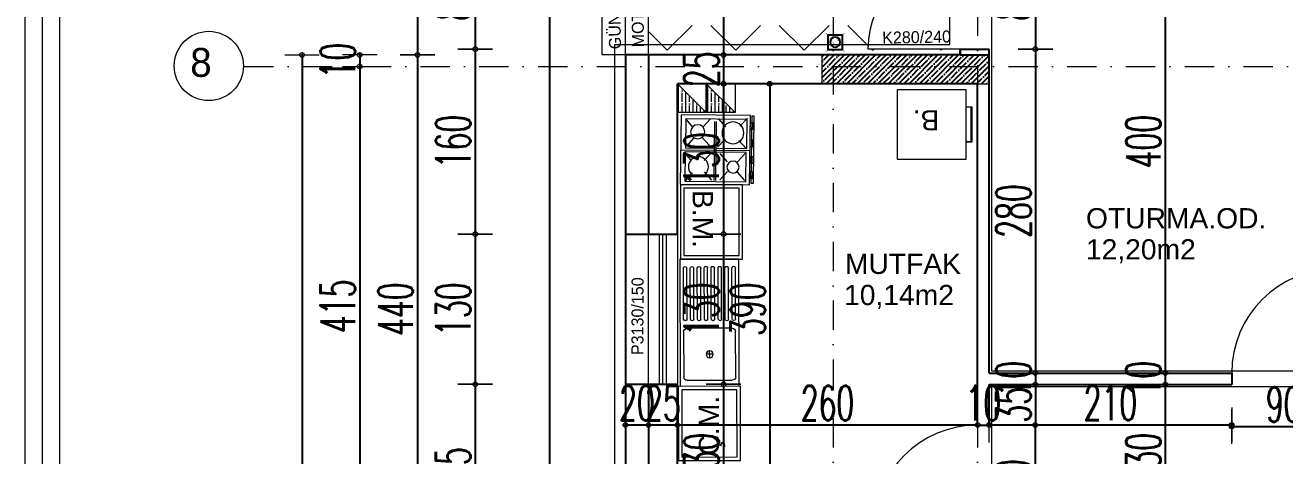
# Model space of a CAD drawing. Header units: millimetres. Extents: x -16104 to 67872, y -88009 to 12107.
# Drawn here: x 21110 to 22201, y 11078 to 11451 of the extents above; entities that cross this region are included whole.
import ezdxf

# ---------------------------------------------------------------- set-up
doc = ezdxf.new("R2010")
doc.units = ezdxf.units.MM
doc.linetypes.add('ACAD_ISO07W100', pattern=[3, 0, -3])
doc.linetypes.add('DASHDOTX2', pattern=[50.8, 25.4, -12.7, 0, -12.7])
doc.layers.get('0').update_dxf_attribs({"color": 241})
for name, color, linetype, lineweight in [('AKS', 1, 'ACAD_ISO07W100', 5), ('akslar', 144, 'Continuous', 20), ('baca', 46, 'Continuous', 5), ('balkon', 6, 'Continuous', 5), ('c05', 32, 'Continuous', 13), ('duvar', 123, 'Continuous', 25), ('emsal&kolon', 1, 'Continuous', 5), ('kapı', 3, 'Continuous', 5), ('OLCU', 54, 'Continuous', 13), ('pencere', 5, 'Continuous', 5), ('POZ', 36, 'Continuous', 18), ('SıVA', 40, 'Continuous', 9), ('tefriş', 30, 'Continuous', 5), ('ÖLÇÜ', 252, 'Continuous', 20)]:
    doc.layers.add(name, color=color, linetype=linetype, lineweight=lineweight)
doc.styles.add('DIM', font='Txttw.shx', dxfattribs={"width": 0.6})
doc.styles.add('M2', font='stylu.ttf', dxfattribs={"height": 10})
doc.dimstyles.new('50', dxfattribs={"dimscale": 0, "dimtxt": 30, "dimasz": 1, "dimexe": 0, "dimexo": 2, "dimgap": 4, "dimtad": 1, "dimdec": 0, "dimzin": 0, "dimdsep": 46, "dimtxsty": 'DIM', "dimblk1": 'DOT', "dimblk2": 'DOT', "dimsah": 1, "dimcen": 1.5, "dimdle": 3, "dimse1": 1, "dimse2": 1, "dimclrd": 256, "dimclre": 9, "dimclrt": 256, "dimadec": 0, "dimazin": 0, "dimtfac": 0.24, "dimtdec": 0, "dimtix": 1, "dimtmove": 2, "dimatfit": 3, "dimldrblk": 'DOT', "dimfxl": 0, "dimtolj": 1, "dimtzin": 15, "dimarcsym": 0})

# ---------------------------------------------------------------- blocks, each defined once
blk = doc.blocks.new('DOT')
for p, q in [((0, 15), (0, -15)), ((-2, 0), (0, 0)), ((2, 0), (0, 0))]:
    blk.add_line(p, q)
blk.add_circle((0, 0), 2)
blk = doc.blocks.new('*D5148')
at = {"layer": 'Defpoints', "color": 0, "transparency": 16777216}
for p in [(21714.8, 11575), (21714.8, 11425), (21714.8, 11425)]:
    blk.add_point(p, dxfattribs=at)
at = {"layer": 'OLCU', "lineweight": -2, "transparency": 16777216}
blk.add_line((21714.8, 11574), (21714.8, 11426), dxfattribs=at)
for p, rotation in [((21714.8, 11575), 90), ((21714.8, 11425), 270)]:
    blk.add_blockref('DOT', p, dxfattribs=dict(at, rotation=rotation))
at = {"layer": 'OLCU', "transparency": 16777216, "insert": (21695.8, 11500), "char_height": 30, "attachment_point": 5, "rotation": 90, "style": 'DIM'}
blk.add_mtext('\\A1;150', dxfattribs=at)
blk = doc.blocks.new('*D5149')
at = {"layer": 'Defpoints', "color": 0, "transparency": 16777216}
for p in [(21714.8, 11425), (21714.8, 11400), (21714.8, 11400)]:
    blk.add_point(p, dxfattribs=at)
at = {"layer": 'OLCU', "lineweight": -2, "transparency": 16777216}
for p, q in [((21714.8, 11426), (21714.8, 11427)), ((21714.8, 11425), (21714.8, 11400)), ((21714.8, 11399), (21714.8, 11398))]:
    blk.add_line(p, q, dxfattribs=at)
for p, rotation in [((21714.8, 11425), 270), ((21714.8, 11400), 90)]:
    blk.add_blockref('DOT', p, dxfattribs=dict(at, rotation=rotation))
at = {"layer": 'OLCU', "transparency": 16777216, "insert": (21695.8, 11412.5), "char_height": 30, "attachment_point": 5, "rotation": 90, "style": 'DIM'}
blk.add_mtext('\\A1;25', dxfattribs=at)
blk = doc.blocks.new('*D5150')
at = {"layer": 'Defpoints', "color": 0, "transparency": 16777216}
for p in [(21674.8, 11400), (21674.8, 11269.9), (21714.8, 11269.9)]:
    blk.add_point(p, dxfattribs=at)
at = {"layer": 'OLCU', "lineweight": -2, "transparency": 16777216}
blk.add_line((21714.8, 11399), (21714.8, 11270.9), dxfattribs=at)
for p, rotation in [((21714.8, 11400), 90), ((21714.8, 11269.9), 270)]:
    blk.add_blockref('DOT', p, dxfattribs=dict(at, rotation=rotation))
at = {"layer": 'OLCU', "transparency": 16777216, "insert": (21695.8, 11335), "char_height": 30, "attachment_point": 5, "rotation": 90, "style": 'DIM'}
blk.add_mtext('\\A1;130', dxfattribs=at)
blk = doc.blocks.new('*D5151')
at = {"layer": 'Defpoints', "color": 0, "transparency": 16777216}
for p in [(21674.8, 11269.9), (21674.8, 11139.9), (21714.8, 11139.9)]:
    blk.add_point(p, dxfattribs=at)
at = {"layer": 'OLCU', "lineweight": -2, "transparency": 16777216}
blk.add_line((21714.8, 11268.9), (21714.8, 11140.9), dxfattribs=at)
for p, rotation in [((21714.8, 11269.9), 90), ((21714.8, 11139.9), 270)]:
    blk.add_blockref('DOT', p, dxfattribs=dict(at, rotation=rotation))
at = {"layer": 'OLCU', "transparency": 16777216, "insert": (21695.8, 11204.9), "char_height": 30, "attachment_point": 5, "rotation": 90, "style": 'DIM'}
blk.add_mtext('\\A1;130', dxfattribs=at)
blk = doc.blocks.new('*D4837')
at = {"layer": 'Defpoints', "color": 0, "transparency": 16777216}
for p in [(21674.8, 11139.9), (21674.8, 11009.7), (21714.8, 11009.7)]:
    blk.add_point(p, dxfattribs=at)
at = {"layer": 'OLCU', "lineweight": -2, "transparency": 16777216}
blk.add_line((21714.8, 11138.9), (21714.8, 11010.7), dxfattribs=at)
for p, rotation in [((21714.8, 11139.9), 90), ((21714.8, 11009.7), 270)]:
    blk.add_blockref('DOT', p, dxfattribs=dict(at, rotation=rotation))
at = {"layer": 'OLCU', "transparency": 16777216, "insert": (21695.8, 11074.8), "char_height": 30, "attachment_point": 5, "rotation": 90, "style": 'DIM'}
blk.add_mtext('\\A1;130', dxfattribs=at)
blk = doc.blocks.new('*D4840')
at = {"layer": 'Defpoints', "color": 0, "transparency": 16777216}
for p in [(21724.8, 11400), (21729.8, 11009.7), (21754.8, 11009.7)]:
    blk.add_point(p, dxfattribs=at)
at = {"layer": 'OLCU', "lineweight": -2, "transparency": 16777216}
blk.add_line((21754.8, 11399), (21754.8, 11010.7), dxfattribs=at)
for p, rotation in [((21754.8, 11400), 90), ((21754.8, 11009.7), 270)]:
    blk.add_blockref('DOT', p, dxfattribs=dict(at, rotation=rotation))
at = {"layer": 'OLCU', "transparency": 16777216, "insert": (21735.8, 11204.9), "char_height": 30, "attachment_point": 5, "rotation": 90, "style": 'DIM'}
blk.add_mtext('\\A1;390', dxfattribs=at)
blk = doc.blocks.new('*D4847')
at = {"layer": 'Defpoints', "color": 0, "transparency": 16777216}
for p in [(21928.1, 11510), (21928.1, 11430), (21984.8, 11430)]:
    blk.add_point(p, dxfattribs=at)
at = {"layer": 'OLCU', "lineweight": -2, "transparency": 16777216}
blk.add_line((21984.8, 11509), (21984.8, 11431), dxfattribs=at)
for p, rotation in [((21984.8, 11510), 90), ((21984.8, 11430), 270)]:
    blk.add_blockref('DOT', p, dxfattribs=dict(at, rotation=rotation))
at = {"layer": 'OLCU', "transparency": 16777216, "insert": (21965.8, 11470), "char_height": 30, "attachment_point": 5, "rotation": 90, "style": 'DIM'}
blk.add_mtext('\\A1;80', dxfattribs=at)
blk = doc.blocks.new('*D5157')
at = {"layer": 'Defpoints', "color": 0, "transparency": 16777216}
for p in [(21944.8, 11430), (21944.8, 11149.7), (21984.8, 11149.7)]:
    blk.add_point(p, dxfattribs=at)
at = {"layer": 'OLCU', "lineweight": -2, "transparency": 16777216}
blk.add_line((21984.8, 11429), (21984.8, 11150.7), dxfattribs=at)
for p, rotation in [((21984.8, 11430), 90), ((21984.8, 11149.7), 270)]:
    blk.add_blockref('DOT', p, dxfattribs=dict(at, rotation=rotation))
at = {"layer": 'OLCU', "transparency": 16777216, "insert": (21965.8, 11289.9), "char_height": 30, "attachment_point": 5, "rotation": 90, "style": 'DIM'}
blk.add_mtext('\\A1;280', dxfattribs=at)
blk = doc.blocks.new('*D4848')
at = {"layer": 'Defpoints', "color": 0, "transparency": 16777216}
for p in [(21984.8, 11149.7), (21984.8, 11139.7), (21984.8, 11139.7)]:
    blk.add_point(p, dxfattribs=at)
at = {"layer": 'OLCU', "lineweight": -2, "transparency": 16777216}
for p, q in [((21984.8, 11150.7), (21984.8, 11151.7)), ((21984.8, 11149.7), (21984.8, 11139.7)), ((21984.8, 11138.7), (21984.8, 11137.7))]:
    blk.add_line(p, q, dxfattribs=at)
for p, rotation in [((21984.8, 11149.7), 270), ((21984.8, 11139.7), 90)]:
    blk.add_blockref('DOT', p, dxfattribs=dict(at, rotation=rotation))
at = {"layer": 'OLCU', "transparency": 16777216, "insert": (21965.8, 11144.7), "char_height": 30, "attachment_point": 5, "rotation": 90, "style": 'DIM'}
blk.add_mtext('\\A1;10', dxfattribs=at)
blk = doc.blocks.new('*D5158')
at = {"layer": 'Defpoints', "color": 0, "transparency": 16777216}
for p in [(21944.8, 11139.7), (21944.8, 11104.7), (21984.8, 11104.7)]:
    blk.add_point(p, dxfattribs=at)
at = {"layer": 'OLCU', "lineweight": -2, "transparency": 16777216}
for p, q in [((21984.8, 11140.7), (21984.8, 11141.7)), ((21984.8, 11139.7), (21984.8, 11104.7)), ((21984.8, 11103.7), (21984.8, 11102.7))]:
    blk.add_line(p, q, dxfattribs=at)
for p, rotation in [((21984.8, 11139.7), 270), ((21984.8, 11104.7), 90)]:
    blk.add_blockref('DOT', p, dxfattribs=dict(at, rotation=rotation))
at = {"layer": 'OLCU', "transparency": 16777216, "insert": (21965.8, 11122.2), "char_height": 30, "attachment_point": 5, "rotation": 90, "style": 'DIM'}
blk.add_mtext('\\A1;35', dxfattribs=at)
blk = doc.blocks.new('*D4849')
at = {"layer": 'Defpoints', "color": 0, "transparency": 16777216}
for p in [(21944.8, 11104.7), (21944.8, 11014.7), (21984.5, 11014.7)]:
    blk.add_point(p, dxfattribs=at)
at = {"layer": 'OLCU', "lineweight": -2, "transparency": 16777216}
blk.add_line((21984.5, 11103.7), (21984.5, 11015.7), dxfattribs=at)
for p, rotation in [((21984.5, 11104.7), 90), ((21984.5, 11014.7), 270)]:
    blk.add_blockref('DOT', p, dxfattribs=dict(at, rotation=rotation))
at = {"layer": 'OLCU', "transparency": 16777216, "insert": (21965.5, 11059.7), "char_height": 30, "attachment_point": 5, "rotation": 90, "style": 'DIM'}
blk.add_mtext('\\A1;90', dxfattribs=at)
blk = doc.blocks.new('*D5159')
at = {"layer": 'Defpoints', "color": 0, "transparency": 16777216}
for p in [(22097.3, 11550), (22097.3, 11149.7), (22097.3, 11149.7)]:
    blk.add_point(p, dxfattribs=at)
at = {"layer": 'OLCU', "lineweight": -2, "transparency": 16777216}
blk.add_line((22097.3, 11549), (22097.3, 11150.7), dxfattribs=at)
for p, rotation in [((22097.3, 11550), 90), ((22097.3, 11149.7), 270)]:
    blk.add_blockref('DOT', p, dxfattribs=dict(at, rotation=rotation))
at = {"layer": 'OLCU', "transparency": 16777216, "insert": (22078.3, 11349.9), "char_height": 30, "attachment_point": 5, "rotation": 90, "style": 'DIM'}
blk.add_mtext('\\A1;400', dxfattribs=at)
blk = doc.blocks.new('*D4854')
at = {"layer": 'Defpoints', "color": 0, "transparency": 16777216}
for p in [(22097.3, 11149.7), (22097.3, 11139.7), (22097.3, 11139.7)]:
    blk.add_point(p, dxfattribs=at)
at = {"layer": 'OLCU', "lineweight": -2, "transparency": 16777216}
for p, q in [((22097.3, 11150.7), (22097.3, 11151.7)), ((22097.3, 11149.7), (22097.3, 11139.7)), ((22097.3, 11138.7), (22097.3, 11137.7))]:
    blk.add_line(p, q, dxfattribs=at)
for p, rotation in [((22097.3, 11149.7), 270), ((22097.3, 11139.7), 90)]:
    blk.add_blockref('DOT', p, dxfattribs=dict(at, rotation=rotation))
at = {"layer": 'OLCU', "transparency": 16777216, "insert": (22078.3, 11144.7), "char_height": 30, "attachment_point": 5, "rotation": 90, "style": 'DIM'}
blk.add_mtext('\\A1;10', dxfattribs=at)
blk = doc.blocks.new('*D4855')
at = {"layer": 'Defpoints', "color": 0, "transparency": 16777216}
for p in [(22097.3, 11139.7), (22097.3, 11009.7), (22097.3, 11009.7)]:
    blk.add_point(p, dxfattribs=at)
at = {"layer": 'OLCU', "lineweight": -2, "transparency": 16777216}
blk.add_line((22097.3, 11138.7), (22097.3, 11010.7), dxfattribs=at)
for p, rotation in [((22097.3, 11139.7), 90), ((22097.3, 11009.7), 270)]:
    blk.add_blockref('DOT', p, dxfattribs=dict(at, rotation=rotation))
at = {"layer": 'OLCU', "transparency": 16777216, "insert": (22078.3, 11074.7), "char_height": 30, "attachment_point": 5, "rotation": 90, "style": 'DIM'}
blk.add_mtext('\\A1;130', dxfattribs=at)
blk = doc.blocks.new('*D4893')
at = {"layer": 'Defpoints', "color": 0, "transparency": 16777216}
for p in [(21934.8, 11104.7), (21944.8, 11104.7), (21944.8, 11104.7)]:
    blk.add_point(p, dxfattribs=at)
at = {"layer": 'OLCU', "lineweight": -2, "transparency": 16777216}
for p, q in [((21933.8, 11104.7), (21932.8, 11104.7)), ((21934.8, 11104.7), (21944.8, 11104.7)), ((21945.8, 11104.7), (21946.8, 11104.7))]:
    blk.add_line(p, q, dxfattribs=at)
blk.add_blockref('DOT', (21934.8, 11104.7), dxfattribs=at)
at = {"layer": 'OLCU', "lineweight": -2, "transparency": 16777216, "rotation": 180}
blk.add_blockref('DOT', (21944.8, 11104.7), dxfattribs=at)
at = {"layer": 'OLCU', "transparency": 16777216, "insert": (21939.8, 11123.7), "char_height": 30, "attachment_point": 5, "style": 'DIM'}
blk.add_mtext('\\A1;10', dxfattribs=at)
blk = doc.blocks.new('*D4894')
at = {"layer": 'Defpoints', "color": 0, "transparency": 16777216}
for p in [(21674.8, 11104.7), (21674.8, 11104.7), (21934.8, 11104.7)]:
    blk.add_point(p, dxfattribs=at)
at = {"layer": 'OLCU', "lineweight": -2, "transparency": 16777216}
blk.add_line((21933.8, 11104.7), (21675.8, 11104.7), dxfattribs=at)
at = {"layer": 'OLCU', "lineweight": -2, "transparency": 16777216, "rotation": 180}
blk.add_blockref('DOT', (21674.8, 11104.7), dxfattribs=at)
at = {"layer": 'OLCU', "lineweight": -2, "transparency": 16777216}
blk.add_blockref('DOT', (21934.8, 11104.7), dxfattribs=at)
at = {"layer": 'OLCU', "transparency": 16777216, "insert": (21804.8, 11123.7), "char_height": 30, "attachment_point": 5, "style": 'DIM'}
blk.add_mtext('\\A1;260', dxfattribs=at)
blk = doc.blocks.new('*D4895')
at = {"layer": 'Defpoints', "color": 0, "transparency": 16777216}
for p in [(21649.8, 11104.7), (21649.8, 11104.7), (21674.8, 11104.7)]:
    blk.add_point(p, dxfattribs=at)
at = {"layer": 'OLCU', "lineweight": -2, "transparency": 16777216}
for p, q in [((21648.8, 11104.7), (21647.8, 11104.7)), ((21674.8, 11104.7), (21649.8, 11104.7)), ((21675.8, 11104.7), (21676.8, 11104.7))]:
    blk.add_line(p, q, dxfattribs=at)
blk.add_blockref('DOT', (21649.8, 11104.7), dxfattribs=at)
at = {"layer": 'OLCU', "lineweight": -2, "transparency": 16777216, "rotation": 180}
blk.add_blockref('DOT', (21674.8, 11104.7), dxfattribs=at)
at = {"layer": 'OLCU', "transparency": 16777216, "insert": (21662.3, 11123.7), "char_height": 30, "attachment_point": 5, "style": 'DIM'}
blk.add_mtext('\\A1;25', dxfattribs=at)
blk = doc.blocks.new('*D4896')
at = {"layer": 'Defpoints', "color": 0, "transparency": 16777216}
for p in [(21629.8, 11104.7), (21629.8, 11104.7), (21649.8, 11104.7)]:
    blk.add_point(p, dxfattribs=at)
at = {"layer": 'OLCU', "lineweight": -2, "transparency": 16777216}
for p, q in [((21628.8, 11104.7), (21627.8, 11104.7)), ((21649.8, 11104.7), (21629.8, 11104.7)), ((21650.8, 11104.7), (21651.8, 11104.7))]:
    blk.add_line(p, q, dxfattribs=at)
blk.add_blockref('DOT', (21629.8, 11104.7), dxfattribs=at)
at = {"layer": 'OLCU', "lineweight": -2, "transparency": 16777216, "rotation": 180}
blk.add_blockref('DOT', (21649.8, 11104.7), dxfattribs=at)
at = {"layer": 'OLCU', "transparency": 16777216, "insert": (21639.8, 11123.7), "char_height": 30, "attachment_point": 5, "style": 'DIM'}
blk.add_mtext('\\A1;20', dxfattribs=at)
blk = doc.blocks.new('*D5192')
at = {"layer": 'Defpoints', "color": 0, "transparency": 16777216}
for p in [(21944.8, 11139.7), (22154.8, 11139.7), (22154.8, 11104.8)]:
    blk.add_point(p, dxfattribs=at)
at = {"layer": 'OLCU', "lineweight": -2, "transparency": 16777216}
blk.add_line((21945.8, 11104.8), (22153.8, 11104.8), dxfattribs=at)
at = {"layer": 'OLCU', "lineweight": -2, "transparency": 16777216, "rotation": 180}
blk.add_blockref('DOT', (21944.8, 11104.8), dxfattribs=at)
at = {"layer": 'OLCU', "lineweight": -2, "transparency": 16777216}
blk.add_blockref('DOT', (22154.8, 11104.8), dxfattribs=at)
at = {"layer": 'OLCU', "transparency": 16777216, "insert": (22049.8, 11123.8), "char_height": 30, "attachment_point": 5, "style": 'DIM'}
blk.add_mtext('\\A1;210', dxfattribs=at)
blk = doc.blocks.new('*D5193')
at = {"layer": 'Defpoints', "color": 0, "transparency": 16777216}
for p in [(22154.8, 11139.7), (22244.8, 11139.7), (22244.8, 11103.5)]:
    blk.add_point(p, dxfattribs=at)
at = {"layer": 'OLCU', "lineweight": -2, "transparency": 16777216}
blk.add_line((22155.8, 11103.5), (22243.8, 11103.5), dxfattribs=at)
at = {"layer": 'OLCU', "lineweight": -2, "transparency": 16777216, "rotation": 180}
blk.add_blockref('DOT', (22154.8, 11103.5), dxfattribs=at)
at = {"layer": 'OLCU', "lineweight": -2, "transparency": 16777216}
blk.add_blockref('DOT', (22244.8, 11103.5), dxfattribs=at)
at = {"layer": 'OLCU', "transparency": 16777216, "insert": (22199.8, 11122.5), "char_height": 30, "attachment_point": 5, "style": 'DIM'}
blk.add_mtext('\\A1;90', dxfattribs=at)
blk = doc.blocks.new('*D4990')
at = {"layer": 'Defpoints', "color": 0, "transparency": 16777216}
for p in [(21799.8, 11790), (21809.8, 10777.8), (21809.8, 10742.8)]:
    blk.add_point(p, dxfattribs=at)
at = {"layer": 'OLCU', "lineweight": -2, "transparency": 16777216}
for p, q in [((21798.8, 10777.8), (21797.8, 10777.8)), ((21799.8, 10777.8), (21809.8, 10777.8)), ((21810.8, 10777.8), (21811.8, 10777.8))]:
    blk.add_line(p, q, dxfattribs=at)
blk.add_blockref('DOT', (21799.8, 10777.8), dxfattribs=at)
at = {"layer": 'OLCU', "lineweight": -2, "transparency": 16777216, "rotation": 180}
blk.add_blockref('DOT', (21809.8, 10777.8), dxfattribs=at)
at = {"layer": 'OLCU', "transparency": 16777216, "insert": (21804.8, 10796.8), "char_height": 30, "attachment_point": 5, "style": 'DIM'}
blk.add_mtext('\\A1;10', dxfattribs=at)
blk = doc.blocks.new('*D4992')
at = {"layer": 'Defpoints', "color": 0, "transparency": 16777216}
for p in [(21934.8, 11825), (22439.8, 11825), (22439.8, 10777.8)]:
    blk.add_point(p, dxfattribs=at)
at = {"layer": 'OLCU', "lineweight": -2, "transparency": 16777216}
blk.add_line((21935.8, 11825), (22438.8, 11825), dxfattribs=at)
at = {"layer": 'OLCU', "lineweight": -2, "transparency": 16777216, "rotation": 180}
blk.add_blockref('DOT', (21934.8, 11825), dxfattribs=at)
at = {"layer": 'OLCU', "lineweight": -2, "transparency": 16777216}
blk.add_blockref('DOT', (22439.8, 11825), dxfattribs=at)
at = {"layer": 'OLCU', "transparency": 16777216, "insert": (22187.3, 11844), "char_height": 30, "attachment_point": 5, "style": 'DIM'}
blk.add_mtext('\\A1;505', dxfattribs=at)
blk = doc.blocks.new('*D5000')
at = {"layer": 'Defpoints', "color": 0, "transparency": 16777216}
for p in [(21549.8, 11269.9), (21499.8, 11139.9), (21549.8, 11139.9)]:
    blk.add_point(p, dxfattribs=at)
at = {"layer": 'OLCU', "lineweight": -2, "transparency": 16777216}
blk.add_line((21499.8, 11268.9), (21499.8, 11140.9), dxfattribs=at)
for p, rotation in [((21499.8, 11269.9), 90), ((21499.8, 11139.9), 270)]:
    blk.add_blockref('DOT', p, dxfattribs=dict(at, rotation=rotation))
at = {"layer": 'OLCU', "transparency": 16777216, "insert": (21480.8, 11204.9), "char_height": 30, "attachment_point": 5, "rotation": 90, "style": 'DIM'}
blk.add_mtext('\\A1;130', dxfattribs=at)
blk = doc.blocks.new('*D5001')
at = {"layer": 'Defpoints', "color": 0, "transparency": 16777216}
for p in [(21549.8, 11139.9), (21499.8, 10984.7), (21549.8, 10984.7)]:
    blk.add_point(p, dxfattribs=at)
at = {"layer": 'OLCU', "lineweight": -2, "transparency": 16777216}
blk.add_line((21499.8, 11138.9), (21499.8, 10985.7), dxfattribs=at)
for p, rotation in [((21499.8, 11139.9), 90), ((21499.8, 10984.7), 270)]:
    blk.add_blockref('DOT', p, dxfattribs=dict(at, rotation=rotation))
at = {"layer": 'OLCU', "transparency": 16777216, "insert": (21480.8, 11062.3), "char_height": 30, "attachment_point": 5, "rotation": 90, "style": 'DIM'}
blk.add_mtext('\\A1;155', dxfattribs=at)
blk = doc.blocks.new('*D5010')
at = {"layer": 'Defpoints', "color": 0, "transparency": 16777216}
for p in [(21384.8, 11425), (21349.8, 9615.5), (21384.8, 9615.5)]:
    blk.add_point(p, dxfattribs=at)
at = {"layer": 'OLCU', "lineweight": -2, "transparency": 16777216}
blk.add_line((21349.8, 11424), (21349.8, 9616.5), dxfattribs=at)
for p, rotation in [((21349.8, 11425), 90), ((21349.8, 9615.5), 270)]:
    blk.add_blockref('DOT', p, dxfattribs=dict(at, rotation=rotation))
at = {"layer": 'OLCU', "transparency": 16777216, "insert": (21330.8, 10520.3), "char_height": 30, "attachment_point": 5, "rotation": 90, "style": 'DIM'}
blk.add_mtext('\\A1;1810', dxfattribs=at)
blk = doc.blocks.new('*D5036')
at = {"layer": 'Defpoints', "color": 0, "transparency": 16777216}
for p in [(21549.8, 11510), (21499.8, 11430), (21549.8, 11430)]:
    blk.add_point(p, dxfattribs=at)
at = {"layer": 'OLCU', "lineweight": -2, "transparency": 16777216}
blk.add_line((21499.8, 11509), (21499.8, 11431), dxfattribs=at)
for p, rotation in [((21499.8, 11510), 90), ((21499.8, 11430), 270)]:
    blk.add_blockref('DOT', p, dxfattribs=dict(at, rotation=rotation))
at = {"layer": 'OLCU', "transparency": 16777216, "insert": (21480.8, 11470), "char_height": 30, "attachment_point": 5, "rotation": 90, "style": 'DIM'}
blk.add_mtext('\\A1;80', dxfattribs=at)
blk = doc.blocks.new('*D5037')
at = {"layer": 'Defpoints', "color": 0, "transparency": 16777216}
for p in [(21549.8, 11430), (21499.8, 11269.9), (21549.8, 11269.9)]:
    blk.add_point(p, dxfattribs=at)
at = {"layer": 'OLCU', "lineweight": -2, "transparency": 16777216}
blk.add_line((21499.8, 11429), (21499.8, 11270.9), dxfattribs=at)
for p, rotation in [((21499.8, 11430), 90), ((21499.8, 11269.9), 270)]:
    blk.add_blockref('DOT', p, dxfattribs=dict(at, rotation=rotation))
at = {"layer": 'OLCU', "transparency": 16777216, "insert": (21480.8, 11350), "char_height": 30, "attachment_point": 5, "rotation": 90, "style": 'DIM'}
blk.add_mtext('\\A1;160', dxfattribs=at)
blk = doc.blocks.new('*D5044')
at = {"layer": 'Defpoints', "color": 0, "transparency": 16777216}
for p in [(21549.8, 11425), (21449.8, 10984.7), (21549.8, 10984.7)]:
    blk.add_point(p, dxfattribs=at)
at = {"layer": 'OLCU', "lineweight": -2, "transparency": 16777216}
blk.add_line((21449.8, 11424), (21449.8, 10985.7), dxfattribs=at)
for p, rotation in [((21449.8, 11425), 90), ((21449.8, 10984.7), 270)]:
    blk.add_blockref('DOT', p, dxfattribs=dict(at, rotation=rotation))
at = {"layer": 'OLCU', "transparency": 16777216, "insert": (21430.8, 11204.9), "char_height": 30, "attachment_point": 5, "rotation": 90, "style": 'DIM'}
blk.add_mtext('\\A1;440', dxfattribs=at)
blk = doc.blocks.new('*D5045')
at = {"layer": 'Defpoints', "color": 0, "transparency": 16777216}
for p in [(21549.8, 11575), (21449.8, 11425), (21549.8, 11425)]:
    blk.add_point(p, dxfattribs=at)
at = {"layer": 'OLCU', "lineweight": -2, "transparency": 16777216}
blk.add_line((21449.8, 11574), (21449.8, 11426), dxfattribs=at)
for p, rotation in [((21449.8, 11575), 90), ((21449.8, 11425), 270)]:
    blk.add_blockref('DOT', p, dxfattribs=dict(at, rotation=rotation))
at = {"layer": 'OLCU', "transparency": 16777216, "insert": (21430.8, 11500), "char_height": 30, "attachment_point": 5, "rotation": 90, "style": 'DIM'}
blk.add_mtext('\\A1;150', dxfattribs=at)
blk = doc.blocks.new('ocak')
at = {"layer": 'tefriş', "linetype": 'Continuous'}
for p, q in [((16296.7, -4660.2), (16356.7, -4660.2)), ((16296.7, -4720.2), (16296.7, -4660.2)), ((16300.3, -4664.4), (16325.2, -4664.4)), ((16300.3, -4717.4), (16300.3, -4664.4)), ((16307.5, -4670.9), (16300.3, -4664.4)), ((16316.6, -4671.6), (16323.8, -4665.1)), ((16325.2, -4664.4), (16325.2, -4717.4)), ((16327.1, -4660.2), (16327.1, -4720.2)), ((16336, -4669.4), (16328.8, -4663)), ((16328.8, -4664), (16354.1, -4664)), ((16328.8, -4717), (16328.8, -4664)), ((16346.9, -4670.5), (16354.1, -4664)), ((16354.1, -4664), (16354.1, -4717)), ((16356.7, -4660.2), (16356.7, -4720.2)), ((16323, -4685), (16315.8, -4678.5)), ((16300, -4685.7), (16307.2, -4679.2)), ((16302.1, -4689.3), (16353.4, -4689.3)), ((16328.8, -4687.1), (16336, -4680.6)), ((16353, -4687.5), (16345.8, -4681)), ((16306.8, -4699), (16299.6, -4692.6)), ((16302.1, -4690.7), (16353.4, -4690.7)), ((16317.3, -4698.7), (16324.5, -4692.2)), ((16337.1, -4700.9), (16329.9, -4694.3)), ((16345.4, -4700.9), (16352.7, -4694.3)), ((16298.9, -4717.8), (16306.1, -4711.3)), ((16325.6, -4717.1), (16318.4, -4710.6)), ((16329.6, -4716), (16336.8, -4709.5)), ((16353, -4716), (16345.8, -4709.5)), ((16356.7, -4720.2), (16296.7, -4720.2)), ((16297, -4721.7), (16297, -4723.2)), ((16355.5, -4721.7), (16297, -4721.7)), ((16325.2, -4717.4), (16300.3, -4717.4)), ((16308.9, -4720.3), (16302.8, -4720.3)), ((16302.8, -4720.3), (16302.8, -4722.5)), ((16302.8, -4722.5), (16308.9, -4722.5)), ((16308.9, -4722.5), (16308.9, -4720.3)), ((16317.6, -4720.3), (16317.6, -4722.5)), ((16323.8, -4720.3), (16317.6, -4720.3)), ((16317.6, -4722.5), (16323.8, -4722.5)), ((16323.8, -4722.5), (16323.8, -4720.3)), ((16354.1, -4717), (16328.8, -4717)), ((16338.2, -4720.6), (16332.1, -4720.6)), ((16332.1, -4720.6), (16332.1, -4722.8)), ((16338.2, -4722.8), (16338.2, -4720.6)), ((16345.4, -4720.3), (16345.4, -4722.5)), ((16351.5, -4720.3), (16345.4, -4720.3)), ((16345.4, -4722.5), (16351.5, -4722.5)), ((16351.5, -4722.5), (16351.5, -4720.3)), ((16355.5, -4723.2), (16355.5, -4721.7)), ((16297, -4723.2), (16355.5, -4723.2)), ((16332.1, -4722.8), (16338.2, -4722.8))]:
    blk.add_line(p, q, dxfattribs=at).dxf.unprotected_set("ltscale", 0)
for centre, radius in [((16341.6, -4675.7), 8.68), ((16311.3, -4674.8), 6.15), ((16311.9, -4705.3), 9.47), ((16341.5, -4705.7), 5.22)]:
    blk.add_circle(centre, radius, dxfattribs=at).dxf.unprotected_set("ltscale", 0)
blk = doc.blocks.new('öu')
at = {"layer": 'tefriş'}
for points in [[(2091, -468.9), (2091, -404.7), (2037.2, -404.7), (2037.2, -468.9)], [(2088, -465.9), (2088, -407.7), (2040.2, -407.7), (2040.2, -465.9)]]:
    blk.add_lwpolyline(points, close=True, dxfattribs=at)
at = {"layer": 'tefriş', "insert": (2047.9, -459.4), "char_height": 17.5, "width": 1076.841, "attachment_point": 9, "rotation": 270}
blk.add_mtext('{\\fArial|b0|i0|c162|p34;B.M.}', dxfattribs=at)
blk = doc.blocks.new('nb')
at = {"layer": 'tefriş'}
for points in [[(2093.6, -356.3), (2093.6, -292.1), (2039.8, -292.1), (2039.8, -356.3)], [(2090.6, -353.3), (2090.6, -295.1), (2042.8, -295.1), (2042.8, -353.3)]]:
    blk.add_lwpolyline(points, close=True, dxfattribs=at)
at = {"layer": 'tefriş', "insert": (2053, -348), "char_height": 17.5, "width": 1076.841, "attachment_point": 9, "rotation": 270}
blk.add_mtext('{\\fArial|b0|i0|c162|p34;Ç.M.}', dxfattribs=at)
blk = doc.blocks.new('new block')
at = {"layer": 'tefriş'}
for p, q in [((1269.9, 5670.3), (1379.9, 5670.3)), ((1269.9, 5619.3), (1269.9, 5670.3)), ((1274.9, 5625.3), (1274.9, 5664.3)), ((1277.9, 5667.3), (1316.9, 5667.3)), ((1319.9, 5664.3), (1319.9, 5625.3)), ((1327.9, 5667.3), (1371.9, 5667.3)), ((1327.9, 5664.3), (1371.9, 5664.3)), ((1327.9, 5661.3), (1371.9, 5661.3)), ((1379.9, 5670.3), (1379.9, 5619.3)), ((1327.9, 5658.3), (1371.9, 5658.3)), ((1327.9, 5655.3), (1371.9, 5655.3)), ((1327.9, 5652.3), (1371.9, 5652.3)), ((1294.4, 5644.8), (1300.4, 5644.8)), ((1297.4, 5647.8), (1297.4, 5641.8)), ((1327.9, 5649.3), (1371.9, 5649.3)), ((1327.9, 5646.3), (1371.9, 5646.3)), ((1327.9, 5643.3), (1371.9, 5643.3)), ((1327.9, 5640.3), (1371.9, 5640.3)), ((1327.9, 5637.3), (1371.9, 5637.3)), ((1327.9, 5634.3), (1371.9, 5634.3)), ((1327.9, 5631.3), (1371.9, 5631.3)), ((1327.9, 5628.3), (1371.9, 5628.3)), ((1379.9, 5619.3), (1269.9, 5619.3)), ((1316.9, 5622.3), (1277.9, 5622.3)), ((1327.9, 5625.3), (1371.9, 5625.3)), ((1327.9, 5622.3), (1371.9, 5622.3))]:
    blk.add_line(p, q, dxfattribs=at)
blk.add_circle((1297.4, 5644.8), 3, dxfattribs=at)
for centre, radius, start, end in [((1277.9, 5664.3), 3, 90, 180), ((1316.9, 5664.3), 3, 0, 90), ((1327.9, 5665.8), 1.5, 90, 270), ((1327.9, 5659.8), 1.5, 90, 270), ((1371.9, 5665.8), 1.5, 270, 90), ((1371.9, 5659.8), 1.5, 270, 90), ((1327.9, 5653.8), 1.5, 90, 270), ((1371.9, 5653.8), 1.5, 270, 90), ((1327.9, 5647.8), 1.5, 90, 270), ((1327.9, 5641.8), 1.5, 90, 270), ((1371.9, 5647.8), 1.5, 270, 90), ((1371.9, 5641.8), 1.5, 270, 90), ((1327.9, 5635.8), 1.5, 90, 270), ((1327.9, 5629.8), 1.5, 90, 270), ((1371.9, 5635.8), 1.5, 270, 90), ((1371.9, 5629.8), 1.5, 270, 90), ((1277.9, 5625.3), 3, 180, 270), ((1316.9, 5625.3), 3, 270, 0), ((1327.9, 5623.8), 1.5, 90, 270), ((1371.9, 5623.8), 1.5, 270, 90)]:
    blk.add_arc(centre, radius, start, end, dxfattribs=at)
blk = doc.blocks.new('*D5077')
at = {"layer": 'Defpoints', "color": 0, "transparency": 16777216}
for p in [(21449.8, 11425), (21399.8, 11415), (21449.8, 11415)]:
    blk.add_point(p, dxfattribs=at)
at = {"layer": 'OLCU', "lineweight": -2, "transparency": 16777216}
for p, q in [((21399.8, 11426), (21399.8, 11427)), ((21399.8, 11425), (21399.8, 11415)), ((21399.8, 11414), (21399.8, 11413))]:
    blk.add_line(p, q, dxfattribs=at)
for p, rotation in [((21399.8, 11425), 270), ((21399.8, 11415), 90)]:
    blk.add_blockref('DOT', p, dxfattribs=dict(at, rotation=rotation))
at = {"layer": 'OLCU', "transparency": 16777216, "insert": (21380.8, 11420), "char_height": 30, "attachment_point": 5, "rotation": 90, "style": 'DIM'}
blk.add_mtext('\\A1;10', dxfattribs=at)
blk = doc.blocks.new('*D5078')
at = {"layer": 'Defpoints', "color": 0, "transparency": 16777216}
for p in [(21399.8, 11415), (21399.8, 10999.7), (21399.8, 10999.7)]:
    blk.add_point(p, dxfattribs=at)
at = {"layer": 'OLCU', "lineweight": -2, "transparency": 16777216}
blk.add_line((21399.8, 11414), (21399.8, 11000.7), dxfattribs=at)
for p, rotation in [((21399.8, 11415), 90), ((21399.8, 10999.7), 270)]:
    blk.add_blockref('DOT', p, dxfattribs=dict(at, rotation=rotation))
at = {"layer": 'OLCU', "transparency": 16777216, "insert": (21380.8, 11207.4), "char_height": 30, "attachment_point": 5, "rotation": 90, "style": 'DIM'}
blk.add_mtext('\\A1;415', dxfattribs=at)
blk = doc.blocks.new('*D5089')
at = {"layer": 'Defpoints', "color": 0, "transparency": 16777216}
for p in [(21564.5, 11575), (21564.5, 11575), (21564.5, 9465.5)]:
    blk.add_point(p, dxfattribs=at)
at = {"layer": 'OLCU', "lineweight": -2, "transparency": 16777216}
blk.add_line((21564.5, 9466.5), (21564.5, 11574), dxfattribs=at)
for p, rotation in [((21564.5, 11575), 90), ((21564.5, 9465.5), 270)]:
    blk.add_blockref('DOT', p, dxfattribs=dict(at, rotation=rotation))
at = {"layer": 'OLCU', "transparency": 16777216, "insert": (21545.5, 10520.3), "char_height": 30, "attachment_point": 5, "rotation": 90, "style": 'DIM'}
blk.add_mtext('\\A1;2110', dxfattribs=at)
blk = doc.blocks.new('A$C412C2498')
at = {"color": 5, "const_width": 0.6}
for points in [[(3.6, 24.3), (0.2, 27)], [(23.8, 24.3), (27.3, 27)], [(3.6, 3), (0.2, 0.2)], [(23.8, 3), (27.3, 0.2)]]:
    blk.add_lwpolyline(points, dxfattribs=at)
at = {"color": 5}
blk.add_lwpolyline([(23.8, 24.3), (3.6, 24.3), (3.6, 3), (23.8, 3)], close=True, dxfattribs=at)
at = {"const_width": 0.1}
for points in [[(6.7, 12.2), (14.6, 20.2)], [(6.8, 14.5), (12.4, 20.1)], [(7.1, 10.4), (16.4, 19.7)], [(7.9, 9.1), (17.8, 19)], [(8.8, 8), (18.9, 18.1)], [(10, 7.1), (19.8, 16.9)], [(11.3, 6.4), (20.4, 15.6)], [(13, 6), (20.8, 13.8)], [(14.8, 6.1), (20.8, 12.1)], [(17.4, 7), (19.8, 9.4)]]:
    blk.add_lwpolyline(points, dxfattribs=at)
blk.add_circle((13.7, 13.1), 7.12)
blk = doc.blocks.new('A$C5E2C1EC0')
at = {"xscale": 0.6105719971092185, "yscale": 0.6105719971092185, "zscale": 0.6105719971092185}
blk.add_blockref('A$C412C2498', (0, 0), dxfattribs=at)

msp = doc.modelspace()

# ---------------------------------------------------------------- hatches: boundary and pattern name
h = msp.add_hatch()
h.set_pattern_fill('ANSI35,_O', color=256)
h.set_pattern_definition([(45, (10807.666, 0), (-4.490128, 4.490128), []), (45, (10812.156, 0), (-4.490128, 4.490128), [7.9375, -1.5875, 0, -1.5875])])
h.paths.add_polyline_path([(21934.8, 11425), (21919.8, 11425), (21809.8, 11425), (21809.8, 11415), (21934.8, 11415)])
h.paths.add_polyline_path([(21809.8, 11425), (21799.8, 11425), (21799.8, 11415), (21809.8, 11415)])
h.paths.add_polyline_path([(21809.8, 11415), (21799.8, 11415), (21799.8, 11400), (21809.8, 11400)])
h.paths.add_polyline_path([(21934.8, 11415), (21809.8, 11415), (21809.8, 11400), (21934.8, 11400)])
h.paths.add_polyline_path([(21944.8, 11415), (21934.8, 11415), (21934.8, 11400), (21944.8, 11400)])
h.paths.add_polyline_path([(21944.8, 11425), (21934.8, 11425), (21934.8, 11415), (21944.8, 11415)])
at = {"layer": 'ÖLÇÜ'}
h = msp.add_hatch(dxfattribs=at)
h.set_pattern_fill('ANGLE,_O', color=256, scale=6, angle=45)
h.set_pattern_definition([(45, (7204.273, 17059.605), (-29.63485, 29.63485), [30.48, -11.43]), (135, (7204.273, 17059.605), (-29.63485, -29.63485), [30.48, -11.43])])
h.paths.add_polyline_path([(21649.8, 11575), (21649.8, 11425), (21809.8, 11425), (21809.8, 11575)])
h.paths.add_polyline_path([(21919.8, 11575), (21809.8, 11575), (21809.8, 11425), (21919.8, 11425), (21919.8, 11430), (21839.8, 11430, -0.414214), (21919.8, 11510)])
h.paths.add_polyline_path([(21617.7, 11551.5), (21661.9, 11551.5), (21661.9, 11506.5), (21617.7, 11506.5)], flags=9)
h.paths.add_polyline_path([(21754.2, 11551.5), (21815.5, 11551.5), (21815.5, 11506.5), (21754.2, 11506.5)], flags=9)
h.paths.add_polyline_path([(21673.3, 11563), (21673.3, 11607.1), (21718.3, 11607.1), (21718.3, 11563)], flags=9)
h.paths.add_polyline_path([(21673.3, 11471.1), (21673.3, 11529), (21718.3, 11529), (21718.3, 11471.1)], flags=24)
h.paths.add_polyline_path([(21673.3, 11390.5), (21673.3, 11434.6), (21718.3, 11434.6), (21718.3, 11390.5)], flags=9)
h.paths.add_polyline_path([(21738.6, 11492.3), (21827.3, 11492.3), (21827.3, 11462.5), (21738.6, 11462.5)], flags=9)
h.paths.add_polyline_path([(21735.7, 11518.7), (21839.8, 11518.7), (21839.8, 11491.9), (21735.7, 11491.9)], flags=9)
h.paths.add_polyline_path([(21910.2, 11551.5), (21954.4, 11551.5), (21954.4, 11506.5), (21910.2, 11506.5)], flags=9)
h = msp.add_hatch(dxfattribs=at)
h.set_pattern_fill('ANSI35,_O', color=256, angle=45)
h.set_pattern_definition([(90, (7204.273, 17059.605), (-6.35, 1e-15), []), (90, (7207.448, 17062.78), (-6.35, 1e-15), [7.9375, -1.5875, 0, -1.5875])])
h.paths.add_polyline_path([(21674.8, 11400), (21674.8, 11375), (21699.8, 11375)])
h.paths.add_polyline_path([(21699.8, 11400), (21699.8, 11375), (21724.8, 11375)])

# ---------------------------------------------------------------- linework, layer by layer
at = {"layer": 'AKS', "linetype": 'ByBlock'}
msp.add_circle((21269.1, 11415.4), 30, dxfattribs=at)
at = {"layer": 'akslar', "linetype": 'DASHDOTX2'}
for p, q in [((21809.8, 11925), (21809.8, 9115.5)), ((21934.8, 11925), (21934.8, 9115.5)), ((21299.7, 11415), (24349.7, 11415))]:
    msp.add_line(p, q, dxfattribs=at)
at = {"layer": 'baca'}
for points in [[(21674.8, 11400), (21699.8, 11400), (21699.8, 11375), (21674.8, 11375), (21674.8, 11400), (21699.8, 11375)], [(21699.8, 11400), (21724.8, 11400), (21724.8, 11375), (21699.8, 11375), (21699.8, 11400), (21724.8, 11375)]]:
    msp.add_lwpolyline(points, dxfattribs=at)
at = {"layer": 'balkon'}
for p, q in [((21609.8, 11425), (21609.8, 11615)), ((21629.8, 11425), (21629.8, 11595)), ((21649.8, 11425), (21649.8, 11575)), ((21629.8, 11425), (21609.8, 11425))]:
    msp.add_line(p, q, dxfattribs=at)
at = {"layer": 'c05'}
for points in [[(24640.4, 8939.6), (24640.4, 8729.3), (21110.1, 8729.3), (21110.1, 12107.1), (24640.4, 12107.1), (24640.4, 10251)], [(24625.4, 8939.6), (24625.4, 8744.3), (21125.1, 8744.3), (21125.1, 12092.1), (24625.4, 12092.1), (24625.4, 10251)], [(24610.4, 8939.6), (24610.4, 8759.3), (21140.1, 8759.3), (21140.1, 12077.1), (24610.4, 12077.1), (24610.4, 10251)]]:
    msp.add_lwpolyline(points, dxfattribs=at)
at = {"layer": 'duvar'}
for p, q in [((21629.8, 11425), (21629.8, 11269.9)), ((21649.8, 11425), (21629.8, 11425)), ((21919.8, 11425), (21649.8, 11425)), ((21649.8, 11425), (21649.8, 11269.9)), ((21919.8, 11425), (21919.8, 11430)), ((21919.8, 11430), (21919.8, 11425)), ((21919.8, 11430), (21944.8, 11430)), ((21919.8, 11425), (21919.8, 11425)), ((21919.8, 11425), (21944.8, 11425)), ((21944.8, 11149.7), (21944.8, 11430)), ((21944.8, 11149.7), (21944.8, 11430)), ((21934.8, 11400), (21674.8, 11400)), ((21674.8, 11269.9), (21674.8, 11400)), ((21934.8, 11104.7), (21934.8, 11400)), ((21629.8, 11269.9), (21674.8, 11269.9)), ((21629.8, 11269.9), (21629.8, 11139.9)), ((21944.8, 11149.7), (22154.8, 11149.7)), ((22154.8, 11149.7), (22154.8, 11139.7)), ((21629.8, 11139.9), (21629.8, 10984.7)), ((21629.8, 11139.9), (21674.8, 11139.9)), ((21649.8, 11139.9), (21649.8, 10984.7)), ((21674.8, 11009.7), (21674.8, 11139.9)), ((21944.8, 11139.7), (22154.8, 11139.7)), ((21944.8, 11129.7), (21944.8, 11139.7)), ((21944.8, 11104.7), (21944.8, 11139.7)), ((21944.8, 11129.7), (21944.8, 11139.7)), ((21934.8, 11104.7), (21944.8, 11104.7))]:
    msp.add_line(p, q, dxfattribs=at)
at = {"layer": 'emsal&kolon'}
msp.add_lwpolyline([(21799.8, 11425), (21799.8, 11400), (21944.8, 11400), (21944.8, 11425), (21799.8, 11425)], dxfattribs=at)
at = {"layer": 'kapı'}
msp.add_line((21919.8, 11430), (21839.8, 11430), dxfattribs=at)
for centre, radius in [((21919.8, 11430), 80), ((22244.8, 11149.7), 90), ((21934.8, 11014.7), 90)]:
    msp.add_arc(centre, radius, 90, 180, dxfattribs=at)
at = {"layer": 'pencere'}
for p, q in [((21649.8, 11139.9), (21649.8, 11269.9)), ((21659.3, 11139.9), (21659.3, 11269.9)), ((21662.3, 11139.9), (21662.3, 11269.9)), ((21665.3, 11139.9), (21665.3, 11269.9)), ((21674.8, 11269.9), (21674.8, 11139.9))]:
    msp.add_line(p, q, dxfattribs=at)
at = {"layer": 'SıVA'}
for points in [[(23389.8, 10217), (23389.8, 9702.5), (23254.8, 9702.5), (23254.8, 9442.5), (22472.8, 9442.5), (22472.8, 9612.5), (22252.8, 9612.5), (22252.8, 10467), (21790.8, 10467), (21790.8, 10981.7), (21620.8, 10981.7), (21620.8, 11434), (21910.8, 11434), (21910.8, 11604), (23732.8, 11604), (23732.8, 11434), (24022.8, 11434), (24022.8, 10981.7), (23852.8, 10981.7), (23852.8, 10487), (23692.8, 10487), (23692.8, 10217)], [(22247.8, 11548), (21946.8, 11548), (21946.8, 11430), (21946.8, 11151.7), (22154.8, 11151.7), (22247.8, 11151.7)], [(22607.8, 11137.7), (22469.8, 11137.7), (22379.8, 11137.7), (22244.8, 11137.7), (22154.8, 11137.7), (21946.8, 11137.7), (21946.8, 11011.7), (22334.8, 11011.7), (22441.8, 11011.7), (22441.8, 10792), (22567.8, 10792), (22567.8, 10971.7), (22607.8, 10971.7)]]:
    msp.add_lwpolyline(points, close=True, dxfattribs=at)
at = {"layer": 'tefriş'}
msp.add_lwpolyline([(21930, 11379.7), (21925, 11379.7), (21925, 11394.7), (21865, 11394.7), (21865, 11334.7), (21925, 11334.7), (21925, 11349.7), (21930, 11349.7), (21930, 11379.7), (21929, 11379.7), (21929, 11349.7), (21925, 11349.7), (21925, 11379.7)], dxfattribs=at)

# ---------------------------------------------------------------- block references
at = {"ltscale": 50, "xscale": -1, "rotation": 180}
msp.add_blockref('A$C5E2C1EC0', (21803.1, 11444.1), dxfattribs=at)
at = {"layer": 'pencere'}
for name, p, rotation in [('öu', (19639.9, 11715.6), 0.04527599344809122), ('nb', (23769.8, 10785.5), 180.1001186238272)]:
    msp.add_blockref(name, p, dxfattribs=dict(at, rotation=rotation))
at = {"layer": 'tefriş', "xscale": -1}
for name, p, rotation in [('ocak', (17200.7, 27721.1), 89.35803503109773), ('new block', (16062.7, 9848.2), 270.2065065663405)]:
    msp.add_blockref(name, p, dxfattribs=dict(at, rotation=rotation))

# ---------------------------------------------------------------- texts
at = {"layer": 'AKS', "insert": (21253, 11431), "char_height": 25, "width": 35.659, "attachment_point": 1}
msp.add_mtext('8', dxfattribs=at)
at = {"layer": 'emsal&kolon', "char_height": 17.5, "width": 1076.841, "attachment_point": 9}
for s, insert in [('{\\fArial|b0|i0|c162|p34;OTURMA.OD.}', (22184.8, 11274.6)), ('{\\fArial|b0|i0|c162|p34;12,20m2}', (22123.7, 11244.7)), ('{\\fArial|b0|i0|c162|p34;MUTFAK}', (21920.4, 11235.2)), ('{\\fArial|b0|i0|c162|p34;10,14m2}', (21914.3, 11205.2))]:
    msp.add_mtext(s, dxfattribs=dict(at, insert=insert))
at = {"layer": 'POZ', "style": 'M2', "flags": 4}
for tag, p, rotation in [('GÜNEŞKIRAN', (21626.1, 11430), 91.1392), ('MOTIF', (21646.1, 11431.6), 91.1392), ('K280/240', (21852.3, 11434.6), 1.1392), ('P3130/150', (21645.4, 11165.2), 89.836)]:
    msp.add_attdef(tag, p, 'K1 80/210', height=10.4, rotation=rotation, dxfattribs=at)
at = {"layer": 'tefriş', "insert": (21901.7, 11359.6), "char_height": 17.5, "width": 1076.841, "attachment_point": 1, "rotation": 180}
msp.add_mtext('{\\fArial|b0|i0|c162|p34;B.}', dxfattribs=at)

# ---------------------------------------------------------------- dimensions: what is measured, and where the dimension line sits
at = {"layer": 'OLCU'}
for base, p1, p2, picture, middle in [((22439.8, 11825), (21934.8, 11825), (22439.8, 10777.8), '*D4992', (22187.3, 11844)), ((21809.8, 10777.8), (21799.8, 11790), (21809.8, 10742.8), '*D4990', (21804.8, 10796.8)), ((21629.8, 11104.7), (21649.8, 11104.7), (21629.8, 11104.7), '*D4896', (21639.8, 11123.7)), ((21649.8, 11104.7), (21674.8, 11104.7), (21649.8, 11104.7), '*D4895', (21662.3, 11123.7)), ((21674.8, 11104.7), (21934.8, 11104.7), (21674.8, 11104.7), '*D4894', (21804.8, 11123.7)), ((21944.8, 11104.7), (21934.8, 11104.7), (21944.8, 11104.7), '*D4893', (21939.8, 11123.7)), ((22154.8, 11104.8), (21944.8, 11139.7), (22154.8, 11139.7), '*D5192', (22049.8, 11123.8)), ((22244.8, 11103.5), (22154.8, 11139.7), (22244.8, 11139.7), '*D5193', (22199.8, 11122.5))]:
    dim = msp.add_linear_dim(base=base, p1=p1, p2=p2, dimstyle='50', override={"dimscale": 1}, dxfattribs=at)
    dim.commit()
    dim.dimension.update_dxf_attribs({"geometry": picture, "text_midpoint": middle})
for base, p1, p2, picture, middle in [((21449.8, 11425), (21549.8, 11575), (21549.8, 11425), '*D5045', (21430.8, 11500)), ((21714.8, 11425), (21714.8, 11575), (21714.8, 11425), '*D5148', (21695.8, 11500)), ((22097.3, 11149.7), (22097.3, 11550), (22097.3, 11149.7), '*D5159', (22078.3, 11349.9)), ((21499.8, 11430), (21549.8, 11510), (21549.8, 11430), '*D5036', (21480.8, 11470)), ((21984.8, 11430), (21928.1, 11510), (21928.1, 11430), '*D4847', (21965.8, 11470)), ((21399.8, 11415), (21449.8, 11425), (21449.8, 11415), '*D5077', (21380.8, 11420)), ((21499.8, 11269.9), (21549.8, 11430), (21549.8, 11269.9), '*D5037', (21480.8, 11350)), ((21714.8, 11400), (21714.8, 11425), (21714.8, 11400), '*D5149', (21695.8, 11412.5)), ((21984.8, 11149.7), (21944.8, 11430), (21944.8, 11149.7), '*D5157', (21965.8, 11289.9)), ((21449.8, 10984.7), (21549.8, 11425), (21549.8, 10984.7), '*D5044', (21430.8, 11204.9)), ((21714.8, 11269.9), (21674.8, 11400), (21674.8, 11269.9), '*D5150', (21695.8, 11335)), ((21754.8, 11009.7), (21724.8, 11400), (21729.8, 11009.7), '*D4840', (21735.8, 11204.9)), ((21499.8, 11139.9), (21549.8, 11269.9), (21549.8, 11139.9), '*D5000', (21480.8, 11204.9)), ((21714.8, 11139.9), (21674.8, 11269.9), (21674.8, 11139.9), '*D5151', (21695.8, 11204.9)), ((21984.8, 11139.7), (21984.8, 11149.7), (21984.8, 11139.7), '*D4848', (21965.8, 11144.7)), ((22097.3, 11139.7), (22097.3, 11149.7), (22097.3, 11139.7), '*D4854', (22078.3, 11144.7)), ((21499.8, 10984.7), (21549.8, 11139.9), (21549.8, 10984.7), '*D5001', (21480.8, 11062.3)), ((21714.8, 11009.7), (21674.8, 11139.9), (21674.8, 11009.7), '*D4837', (21695.8, 11074.8)), ((21984.8, 11104.7), (21944.8, 11139.7), (21944.8, 11104.7), '*D5158', (21965.8, 11122.2)), ((22097.3, 11009.7), (22097.3, 11139.7), (22097.3, 11009.7), '*D4855', (22078.3, 11074.7)), ((21984.5, 11014.7), (21944.8, 11104.7), (21944.8, 11014.7), '*D4849', (21965.5, 11059.7))]:
    dim = msp.add_linear_dim(base=base, p1=p1, p2=p2, angle=90, dimstyle='50', override={"dimscale": 1}, dxfattribs=at)
    dim.commit()
    dim.dimension.update_dxf_attribs({"geometry": picture, "text_midpoint": middle})
for base, p1, p2, text, picture, middle in [((21564.5, 11575), (21564.5, 9465.5), (21564.5, 11575), '2110', '*D5089', (21545.5, 10520.3)), ((21349.8, 9615.5), (21384.8, 11425), (21384.8, 9615.5), '1810', '*D5010', (21330.8, 10520.3)), ((21399.8, 10999.7), (21399.8, 11415), (21399.8, 10999.7), '415', '*D5078', (21380.8, 11207.4))]:
    dim = msp.add_linear_dim(base=base, p1=p1, p2=p2, angle=90, text=text, dimstyle='50', override={"dimscale": 1}, dxfattribs=at)
    dim.commit()
    dim.dimension.update_dxf_attribs({"geometry": picture, "text_midpoint": middle})

doc.saveas('drawing.dxf')
